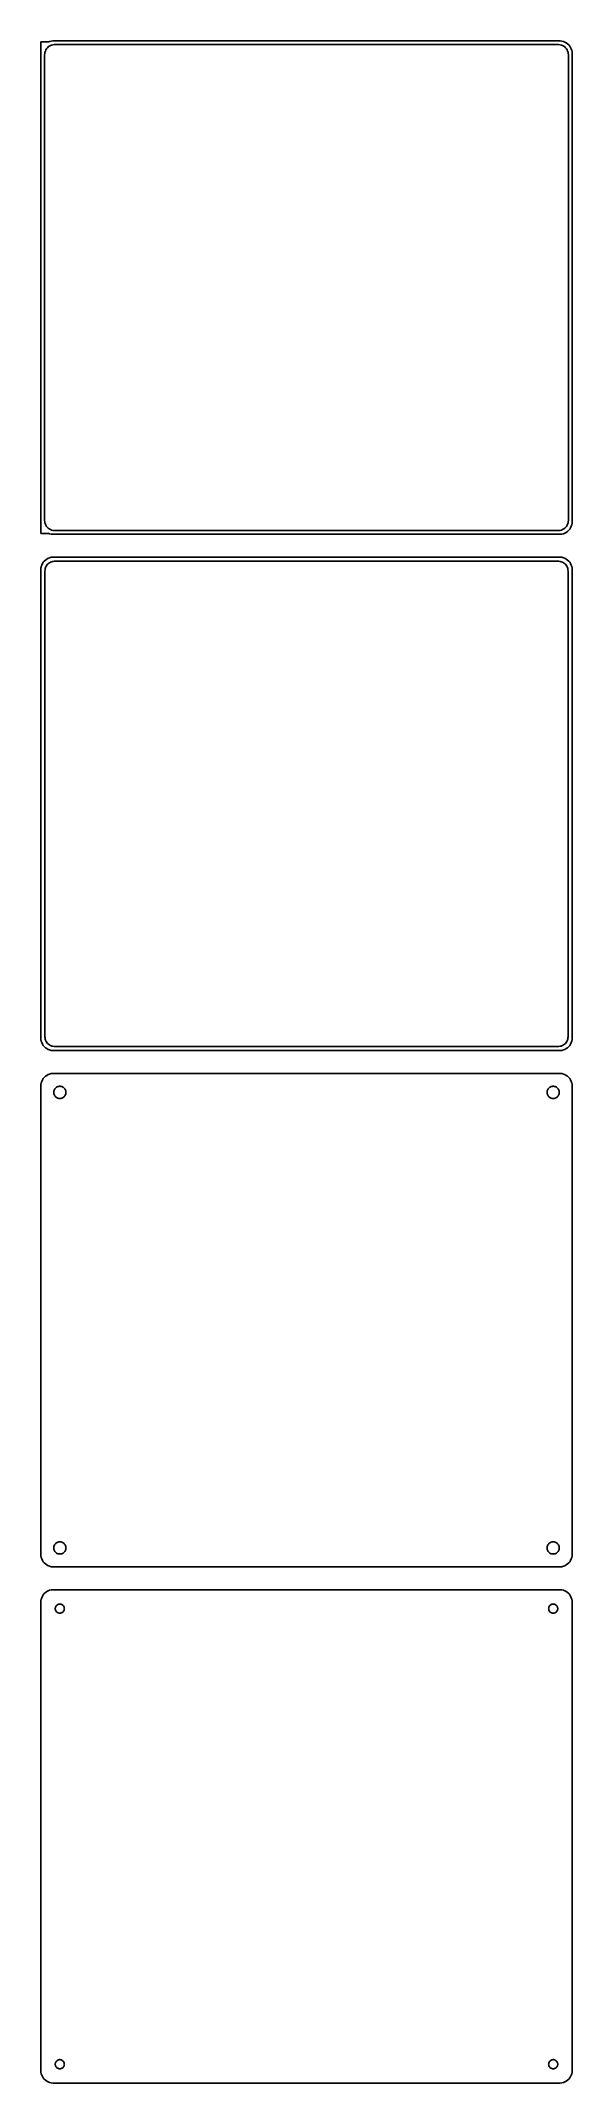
# Model space of a CAD drawing. Header units: metres. Extents: x -105 to 105, y 515 to 1321.
import ezdxf

# ---------------------------------------------------------------- set-up
doc = ezdxf.new("R2010")
doc.units = ezdxf.units.M

msp = doc.modelspace()

# ---------------------------------------------------------------- linework, layer by layer
for p, q in [((-102, 1321.11), (-105, 1321.11)), ((-105, 1321.11), (-105, 1126.89)), ((-103.5, 1316), (-103.468, 1316.5)), ((-103.5, 1132), (-103.5, 1316)), ((-103.468, 1316.5), (-103.374, 1316.99)), ((-103.374, 1316.99), (-103.219, 1317.47)), ((-103.219, 1317.47), (-103.005, 1317.93)), ((-103.005, 1317.93), (-102.736, 1318.35)), ((-102.736, 1318.35), (-102.416, 1318.74)), ((-102.416, 1318.74), (-102.05, 1319.08)), ((-102.05, 1319.08), (-101.643, 1319.38)), ((-101.545, 1321.26), (-102, 1321.08)), ((-102, 1321.08), (-102, 1321.11)), ((-101.643, 1319.38), (-101.203, 1319.62)), ((-100.937, 1321.41), (-101.545, 1321.26)), ((-101.203, 1319.62), (-100.736, 1319.8)), ((-100.314, 1321.49), (-100.937, 1321.41)), ((-100.736, 1319.8), (-100.25, 1319.93)), ((100.314, 1321.49), (-100.314, 1321.49)), ((-100.25, 1319.93), (-99.7512, 1319.99)), ((-99.7512, 1319.99), (99.7512, 1319.99)), ((99.7512, 1319.99), (100.25, 1319.93)), ((100.25, 1319.93), (100.736, 1319.8)), ((100.937, 1321.41), (100.314, 1321.49)), ((100.736, 1319.8), (101.203, 1319.62)), ((101.545, 1321.26), (100.937, 1321.41)), ((101.203, 1319.62), (101.643, 1319.38)), ((102.129, 1321.02), (101.545, 1321.26)), ((101.643, 1319.38), (102.05, 1319.08)), ((102.05, 1319.08), (102.416, 1318.74)), ((102.679, 1320.72), (102.129, 1321.02)), ((102.416, 1318.74), (102.736, 1318.35)), ((103.187, 1320.35), (102.679, 1320.72)), ((102.736, 1318.35), (103.005, 1317.93)), ((103.005, 1317.93), (103.219, 1317.47)), ((103.645, 1319.92), (103.187, 1320.35)), ((103.219, 1317.47), (103.374, 1316.99)), ((103.374, 1316.99), (103.468, 1316.5)), ((103.468, 1316.5), (103.5, 1316)), ((103.5, 1316), (103.5, 1132)), ((104.045, 1319.44), (103.645, 1319.92)), ((104.382, 1318.91), (104.045, 1319.44)), ((104.649, 1318.34), (104.382, 1318.91)), ((104.843, 1317.74), (104.649, 1318.34)), ((104.961, 1317.13), (104.843, 1317.74)), ((105, 1316.5), (104.961, 1317.13)), ((105, 1131.5), (105, 1316.5)), ((-103.468, 1131.5), (-103.5, 1132)), ((-103.374, 1131.01), (-103.468, 1131.5)), ((-103.219, 1130.53), (-103.374, 1131.01)), ((-103.005, 1130.07), (-103.219, 1130.53)), ((-102.736, 1129.65), (-103.005, 1130.07)), ((103.005, 1130.07), (102.736, 1129.65)), ((103.219, 1130.53), (103.005, 1130.07)), ((103.374, 1131.01), (103.219, 1130.53)), ((103.468, 1131.5), (103.374, 1131.01)), ((103.5, 1132), (103.468, 1131.5)), ((104.649, 1129.66), (104.843, 1130.26)), ((104.843, 1130.26), (104.961, 1130.87)), ((104.961, 1130.87), (105, 1131.5)), ((-105, 1126.89), (-102, 1126.89)), ((-102.416, 1129.26), (-102.736, 1129.65)), ((-102.05, 1128.92), (-102.416, 1129.26)), ((-101.643, 1128.62), (-102.05, 1128.92)), ((-102, 1126.89), (-102, 1126.92)), ((-102, 1126.92), (-101.545, 1126.74)), ((-101.203, 1128.38), (-101.643, 1128.62)), ((-101.545, 1126.74), (-100.937, 1126.59)), ((-100.736, 1128.2), (-101.203, 1128.38)), ((-100.937, 1126.59), (-100.314, 1126.51)), ((-100.25, 1128.07), (-100.736, 1128.2)), ((-100.314, 1126.51), (100.314, 1126.51)), ((-99.7512, 1128.01), (-100.25, 1128.07)), ((99.7512, 1128.01), (-99.7512, 1128.01)), ((100.25, 1128.07), (99.7512, 1128.01)), ((100.736, 1128.2), (100.25, 1128.07)), ((100.314, 1126.51), (100.937, 1126.59)), ((101.203, 1128.38), (100.736, 1128.2)), ((100.937, 1126.59), (101.545, 1126.74)), ((101.643, 1128.62), (101.203, 1128.38)), ((101.545, 1126.74), (102.129, 1126.98)), ((102.05, 1128.92), (101.643, 1128.62)), ((102.416, 1129.26), (102.05, 1128.92)), ((102.129, 1126.98), (102.679, 1127.28)), ((102.736, 1129.65), (102.416, 1129.26)), ((102.679, 1127.28), (103.187, 1127.65)), ((103.187, 1127.65), (103.645, 1128.08)), ((103.645, 1128.08), (104.045, 1128.56)), ((104.045, 1128.56), (104.382, 1129.09)), ((104.382, 1129.09), (104.649, 1129.66)), ((-104.843, 1113.74), (-104.9, 1113.44)), ((-104.649, 1114.34), (-104.843, 1113.74)), ((-104.382, 1114.91), (-104.649, 1114.34)), ((-104.045, 1115.44), (-104.382, 1114.91)), ((-103.645, 1115.92), (-104.045, 1115.44)), ((-103.187, 1116.35), (-103.645, 1115.92)), ((-102.679, 1116.72), (-103.187, 1116.35)), ((-103.101, 1113.43), (-102.894, 1113.87)), ((-102.894, 1113.87), (-102.633, 1114.28)), ((-102.129, 1117.02), (-102.679, 1116.72)), ((-102.633, 1114.28), (-102.323, 1114.65)), ((-102.323, 1114.65), (-101.969, 1114.98)), ((-101.545, 1117.26), (-102.129, 1117.02)), ((-101.969, 1114.98), (-101.575, 1115.27)), ((-101.575, 1115.27), (-101.149, 1115.5)), ((-100.937, 1117.41), (-101.545, 1117.26)), ((-101.149, 1115.5), (-100.697, 1115.68)), ((-100.314, 1117.49), (-100.937, 1117.41)), ((-100.697, 1115.68), (-100.226, 1115.8)), ((100.314, 1117.49), (-100.314, 1117.49)), ((-100.226, 1115.8), (-99.7432, 1115.86)), ((-99.7432, 1115.86), (99.7432, 1115.86)), ((99.7432, 1115.86), (100.226, 1115.8)), ((100.226, 1115.8), (100.697, 1115.68)), ((100.937, 1117.41), (100.314, 1117.49)), ((100.697, 1115.68), (101.149, 1115.5)), ((101.545, 1117.26), (100.937, 1117.41)), ((101.149, 1115.5), (101.575, 1115.27)), ((102.129, 1117.02), (101.545, 1117.26)), ((101.575, 1115.27), (101.969, 1114.98)), ((101.969, 1114.98), (102.323, 1114.65)), ((102.679, 1116.72), (102.129, 1117.02)), ((102.323, 1114.65), (102.633, 1114.28)), ((102.633, 1114.28), (102.894, 1113.87)), ((103.187, 1116.35), (102.679, 1116.72)), ((102.894, 1113.87), (103.101, 1113.43)), ((103.645, 1115.92), (103.187, 1116.35)), ((104.045, 1115.44), (103.645, 1115.92)), ((104.382, 1114.91), (104.045, 1115.44)), ((104.649, 1114.34), (104.382, 1114.91)), ((104.843, 1113.74), (104.649, 1114.34)), ((104.961, 1113.13), (104.843, 1113.74)), ((-104.9, 1113.44), (-105, 1113.44)), ((-105, 1113.44), (-105, 926.556)), ((-103.373, 1112), (-103.342, 1112.49)), ((-103.373, 928), (-103.373, 1112)), ((-103.342, 1112.49), (-103.251, 1112.96)), ((-103.251, 1112.96), (-103.101, 1113.43)), ((103.101, 1113.43), (103.251, 1112.96)), ((103.251, 1112.96), (103.342, 1112.49)), ((103.342, 1112.49), (103.373, 1112)), ((103.373, 1112), (103.373, 928)), ((105, 1112.5), (104.961, 1113.13)), ((105, 927.5), (105, 1112.5)), ((-105, 926.556), (-104.9, 926.556)), ((-104.9, 926.556), (-104.843, 926.257)), ((-104.843, 926.257), (-104.649, 925.659)), ((-104.649, 925.659), (-104.382, 925.091)), ((-104.382, 925.091), (-104.045, 924.561)), ((-104.045, 924.561), (-103.645, 924.077)), ((-103.645, 924.077), (-103.187, 923.647)), ((-103.342, 927.515), (-103.373, 928)), ((-103.251, 927.037), (-103.342, 927.515)), ((-103.101, 926.574), (-103.251, 927.037)), ((-103.187, 923.647), (-102.679, 923.278)), ((-102.894, 926.134), (-103.101, 926.574)), ((-102.633, 925.724), (-102.894, 926.134)), ((-102.679, 923.278), (-102.129, 922.976)), ((-102.323, 925.349), (-102.633, 925.724)), ((-101.969, 925.016), (-102.323, 925.349)), ((-102.129, 922.976), (-101.545, 922.745)), ((-101.575, 924.73), (-101.969, 925.016)), ((-101.149, 924.496), (-101.575, 924.73)), ((-101.545, 922.745), (-100.937, 922.589)), ((-100.697, 924.317), (-101.149, 924.496)), ((-100.937, 922.589), (-100.314, 922.51)), ((-100.226, 924.196), (-100.697, 924.317)), ((-100.314, 922.51), (100.314, 922.51)), ((-99.7432, 924.135), (-100.226, 924.196)), ((99.7432, 924.135), (-99.7432, 924.135)), ((100.226, 924.196), (99.7432, 924.135)), ((100.697, 924.317), (100.226, 924.196)), ((100.314, 922.51), (100.937, 922.589)), ((101.149, 924.496), (100.697, 924.317)), ((100.937, 922.589), (101.545, 922.745)), ((101.575, 924.73), (101.149, 924.496)), ((101.545, 922.745), (102.129, 922.976)), ((101.969, 925.016), (101.575, 924.73)), ((102.323, 925.349), (101.969, 925.016)), ((102.129, 922.976), (102.679, 923.278)), ((102.633, 925.724), (102.323, 925.349)), ((102.894, 926.134), (102.633, 925.724)), ((102.679, 923.278), (103.187, 923.647)), ((103.101, 926.574), (102.894, 926.134)), ((103.251, 927.037), (103.101, 926.574)), ((103.187, 923.647), (103.645, 924.077)), ((103.342, 927.515), (103.251, 927.037)), ((103.373, 928), (103.342, 927.515)), ((103.645, 924.077), (104.045, 924.561)), ((104.045, 924.561), (104.382, 925.091)), ((104.382, 925.091), (104.649, 925.659)), ((104.649, 925.659), (104.843, 926.257)), ((104.843, 926.257), (104.961, 926.873)), ((104.961, 926.873), (105, 927.5)), ((-103.645, 911.923), (-104.045, 911.439)), ((-103.187, 912.353), (-103.645, 911.923)), ((-102.679, 912.722), (-103.187, 912.353)), ((-102.129, 913.024), (-102.679, 912.722)), ((-101.545, 913.255), (-102.129, 913.024)), ((-100.937, 913.411), (-101.545, 913.255)), ((-100.314, 913.49), (-100.937, 913.411)), ((100.314, 913.49), (-100.314, 913.49)), ((100.937, 913.411), (100.314, 913.49)), ((101.545, 913.255), (100.937, 913.411)), ((102.129, 913.024), (101.545, 913.255)), ((102.679, 912.722), (102.129, 913.024)), ((103.187, 912.353), (102.679, 912.722)), ((103.645, 911.923), (103.187, 912.353)), ((104.045, 911.439), (103.645, 911.923)), ((-104.961, 909.127), (-105, 908.5)), ((-105, 908.5), (-105, 723.5)), ((-104.843, 909.743), (-104.961, 909.127)), ((-104.649, 910.341), (-104.843, 909.743)), ((-104.382, 910.909), (-104.649, 910.341)), ((-104.045, 911.439), (-104.382, 910.909)), ((-99.9, 906), (-99.8811, 906.301)), ((-99.8811, 905.699), (-99.9, 906)), ((-99.8811, 906.301), (-99.8246, 906.597)), ((-99.8246, 905.403), (-99.8811, 905.699)), ((-99.8246, 906.597), (-99.7315, 906.883)), ((-99.7315, 905.117), (-99.8246, 905.403)), ((-99.7315, 906.883), (-99.6031, 907.156)), ((-99.6031, 904.844), (-99.7315, 905.117)), ((-99.6031, 907.156), (-99.4416, 907.411)), ((-99.4416, 904.589), (-99.6031, 904.844)), ((-99.4416, 907.411), (-99.2495, 907.643)), ((-99.2495, 904.357), (-99.4416, 904.589)), ((-99.2495, 907.643), (-99.0298, 907.849)), ((-99.0298, 904.151), (-99.2495, 904.357)), ((-99.0298, 907.849), (-98.786, 908.026)), ((-98.786, 903.974), (-99.0298, 904.151)), ((-98.786, 908.026), (-98.5219, 908.172)), ((-98.5219, 903.828), (-98.786, 903.974)), ((-98.5219, 908.172), (-98.2416, 908.283)), ((-98.2416, 903.717), (-98.5219, 903.828)), ((-98.2416, 908.283), (-97.9497, 908.357)), ((-97.9497, 908.357), (-97.6507, 908.395)), ((-97.6507, 908.395), (-97.3493, 908.395)), ((-97.3493, 908.395), (-97.0503, 908.357)), ((-97.0503, 908.357), (-96.7584, 908.283)), ((-96.7584, 908.283), (-96.4781, 908.172)), ((-96.4781, 903.828), (-96.7584, 903.717)), ((-96.4781, 908.172), (-96.214, 908.026)), ((-96.214, 903.974), (-96.4781, 903.828)), ((-96.214, 908.026), (-95.9702, 907.849)), ((-95.9702, 904.151), (-96.214, 903.974)), ((-95.9702, 907.849), (-95.7505, 907.643)), ((-95.7505, 904.357), (-95.9702, 904.151)), ((-95.7505, 907.643), (-95.5583, 907.411)), ((-95.5583, 904.589), (-95.7505, 904.357)), ((-95.5583, 907.411), (-95.3969, 907.156)), ((-95.3969, 904.844), (-95.5583, 904.589)), ((-95.3969, 907.156), (-95.2685, 906.883)), ((-95.2685, 905.117), (-95.3969, 904.844)), ((-95.2685, 906.883), (-95.1754, 906.597)), ((-95.1754, 905.403), (-95.2685, 905.117)), ((-95.1754, 906.597), (-95.1189, 906.301)), ((-95.1189, 905.699), (-95.1754, 905.403)), ((-95.1189, 906.301), (-95.1, 906)), ((-95.1, 906), (-95.1189, 905.699)), ((95.1, 906), (95.1189, 906.301)), ((95.1189, 905.699), (95.1, 906)), ((95.1189, 906.301), (95.1754, 906.597)), ((95.1754, 905.403), (95.1189, 905.699)), ((95.1754, 906.597), (95.2685, 906.883)), ((95.2685, 905.117), (95.1754, 905.403)), ((95.2685, 906.883), (95.3969, 907.156)), ((95.3969, 904.844), (95.2685, 905.117)), ((95.3969, 907.156), (95.5583, 907.411)), ((95.5583, 904.589), (95.3969, 904.844)), ((95.5583, 907.411), (95.7505, 907.643)), ((95.7505, 904.357), (95.5583, 904.589)), ((95.7505, 907.643), (95.9702, 907.849)), ((95.9702, 904.151), (95.7505, 904.357)), ((95.9702, 907.849), (96.214, 908.026)), ((96.214, 903.974), (95.9702, 904.151)), ((96.214, 908.026), (96.4781, 908.172)), ((96.4781, 903.828), (96.214, 903.974)), ((96.4781, 908.172), (96.7584, 908.283)), ((96.7584, 903.717), (96.4781, 903.828)), ((96.7584, 908.283), (97.0503, 908.357)), ((97.0503, 908.357), (97.3493, 908.395)), ((97.3493, 908.395), (97.6507, 908.395)), ((97.6507, 908.395), (97.9497, 908.357)), ((97.9497, 908.357), (98.2416, 908.283)), ((98.2416, 908.283), (98.5219, 908.172)), ((98.5219, 903.828), (98.2416, 903.717)), ((98.5219, 908.172), (98.786, 908.026)), ((98.786, 903.974), (98.5219, 903.828)), ((98.786, 908.026), (99.0298, 907.849)), ((99.0298, 904.151), (98.786, 903.974)), ((99.0298, 907.849), (99.2495, 907.643)), ((99.2495, 904.357), (99.0298, 904.151)), ((99.2495, 907.643), (99.4416, 907.411)), ((99.4416, 904.589), (99.2495, 904.357)), ((99.4416, 907.411), (99.6031, 907.156)), ((99.6031, 904.844), (99.4416, 904.589)), ((99.6031, 907.156), (99.7315, 906.883)), ((99.7315, 905.117), (99.6031, 904.844)), ((99.7315, 906.883), (99.8246, 906.597)), ((99.8246, 905.403), (99.7315, 905.117)), ((99.8246, 906.597), (99.8811, 906.301)), ((99.8811, 905.699), (99.8246, 905.403)), ((99.8811, 906.301), (99.9, 906)), ((99.9, 906), (99.8811, 905.699)), ((104.382, 910.909), (104.045, 911.439)), ((104.649, 910.341), (104.382, 910.909)), ((104.843, 909.743), (104.649, 910.341)), ((104.961, 909.127), (104.843, 909.743)), ((105, 908.5), (104.961, 909.127)), ((105, 723.5), (105, 908.5)), ((-97.9497, 903.643), (-98.2416, 903.717)), ((-97.6507, 903.605), (-97.9497, 903.643)), ((-97.3493, 903.605), (-97.6507, 903.605)), ((-97.0503, 903.643), (-97.3493, 903.605)), ((-96.7584, 903.717), (-97.0503, 903.643)), ((97.0503, 903.643), (96.7584, 903.717)), ((97.3493, 903.605), (97.0503, 903.643)), ((97.6507, 903.605), (97.3493, 903.605)), ((97.9497, 903.643), (97.6507, 903.605)), ((98.2416, 903.717), (97.9497, 903.643)), ((-99.9, 726), (-99.8811, 726.301)), ((-99.8811, 726.301), (-99.8246, 726.597)), ((-99.8246, 726.597), (-99.7315, 726.883)), ((-99.7315, 726.883), (-99.6031, 727.156)), ((-99.6031, 727.156), (-99.4416, 727.411)), ((-99.4416, 727.411), (-99.2495, 727.643)), ((-99.2495, 727.643), (-99.0298, 727.849)), ((-99.0298, 727.849), (-98.786, 728.026)), ((-98.786, 728.026), (-98.5219, 728.172)), ((-98.5219, 728.172), (-98.2416, 728.283)), ((-98.2416, 728.283), (-97.9497, 728.357)), ((-97.9497, 728.357), (-97.6507, 728.395)), ((-97.6507, 728.395), (-97.3493, 728.395)), ((-97.3493, 728.395), (-97.0503, 728.357)), ((-97.0503, 728.357), (-96.7584, 728.283)), ((-96.7584, 728.283), (-96.4781, 728.172)), ((-96.4781, 728.172), (-96.214, 728.026)), ((-96.214, 728.026), (-95.9702, 727.849)), ((-95.9702, 727.849), (-95.7505, 727.643)), ((-95.7505, 727.643), (-95.5583, 727.411)), ((-95.5583, 727.411), (-95.3969, 727.156)), ((-95.3969, 727.156), (-95.2685, 726.883)), ((-95.2685, 726.883), (-95.1754, 726.597)), ((-95.1754, 726.597), (-95.1189, 726.301)), ((-95.1189, 726.301), (-95.1, 726)), ((95.1, 726), (95.1189, 726.301)), ((95.1189, 726.301), (95.1754, 726.597)), ((95.1754, 726.597), (95.2685, 726.883)), ((95.2685, 726.883), (95.3969, 727.156)), ((95.3969, 727.156), (95.5583, 727.411)), ((95.5583, 727.411), (95.7505, 727.643)), ((95.7505, 727.643), (95.9702, 727.849)), ((95.9702, 727.849), (96.214, 728.026)), ((96.214, 728.026), (96.4781, 728.172)), ((96.4781, 728.172), (96.7584, 728.283)), ((96.7584, 728.283), (97.0503, 728.357)), ((97.0503, 728.357), (97.3493, 728.395)), ((97.3493, 728.395), (97.6507, 728.395)), ((97.6507, 728.395), (97.9497, 728.357)), ((97.9497, 728.357), (98.2416, 728.283)), ((98.2416, 728.283), (98.5219, 728.172)), ((98.5219, 728.172), (98.786, 728.026)), ((98.786, 728.026), (99.0298, 727.849)), ((99.0298, 727.849), (99.2495, 727.643)), ((99.2495, 727.643), (99.4416, 727.411)), ((99.4416, 727.411), (99.6031, 727.156)), ((99.6031, 727.156), (99.7315, 726.883)), ((99.7315, 726.883), (99.8246, 726.597)), ((99.8246, 726.597), (99.8811, 726.301)), ((99.8811, 726.301), (99.9, 726)), ((-105, 723.5), (-104.961, 722.873)), ((-104.961, 722.873), (-104.843, 722.257)), ((-104.843, 722.257), (-104.649, 721.659)), ((-104.649, 721.659), (-104.382, 721.091)), ((-104.382, 721.091), (-104.045, 720.561)), ((-104.045, 720.561), (-103.645, 720.077)), ((-103.645, 720.077), (-103.187, 719.647)), ((-103.187, 719.647), (-102.679, 719.278)), ((-102.679, 719.278), (-102.129, 718.976)), ((-102.129, 718.976), (-101.545, 718.745)), ((-101.545, 718.745), (-100.937, 718.589)), ((-100.937, 718.589), (-100.314, 718.51)), ((-100.314, 718.51), (100.314, 718.51)), ((-99.8811, 725.699), (-99.9, 726)), ((-99.8246, 725.403), (-99.8811, 725.699)), ((-99.7315, 725.117), (-99.8246, 725.403)), ((-99.6031, 724.844), (-99.7315, 725.117)), ((-99.4416, 724.589), (-99.6031, 724.844)), ((-99.2495, 724.357), (-99.4416, 724.589)), ((-99.0298, 724.151), (-99.2495, 724.357)), ((-98.786, 723.974), (-99.0298, 724.151)), ((-98.5219, 723.828), (-98.786, 723.974)), ((-98.2416, 723.717), (-98.5219, 723.828)), ((-97.9497, 723.643), (-98.2416, 723.717)), ((-97.6507, 723.605), (-97.9497, 723.643)), ((-97.3493, 723.605), (-97.6507, 723.605)), ((-97.0503, 723.643), (-97.3493, 723.605)), ((-96.7584, 723.717), (-97.0503, 723.643)), ((-96.4781, 723.828), (-96.7584, 723.717)), ((-96.214, 723.974), (-96.4781, 723.828)), ((-95.9702, 724.151), (-96.214, 723.974)), ((-95.7505, 724.357), (-95.9702, 724.151)), ((-95.5583, 724.589), (-95.7505, 724.357)), ((-95.3969, 724.844), (-95.5583, 724.589)), ((-95.2685, 725.117), (-95.3969, 724.844)), ((-95.1754, 725.403), (-95.2685, 725.117)), ((-95.1189, 725.699), (-95.1754, 725.403)), ((-95.1, 726), (-95.1189, 725.699)), ((95.1189, 725.699), (95.1, 726)), ((95.1754, 725.403), (95.1189, 725.699)), ((95.2685, 725.117), (95.1754, 725.403)), ((95.3969, 724.844), (95.2685, 725.117)), ((95.5583, 724.589), (95.3969, 724.844)), ((95.7505, 724.357), (95.5583, 724.589)), ((95.9702, 724.151), (95.7505, 724.357)), ((96.214, 723.974), (95.9702, 724.151)), ((96.4781, 723.828), (96.214, 723.974)), ((96.7584, 723.717), (96.4781, 723.828)), ((97.0503, 723.643), (96.7584, 723.717)), ((97.3493, 723.605), (97.0503, 723.643)), ((97.6507, 723.605), (97.3493, 723.605)), ((97.9497, 723.643), (97.6507, 723.605)), ((98.2416, 723.717), (97.9497, 723.643)), ((98.5219, 723.828), (98.2416, 723.717)), ((98.786, 723.974), (98.5219, 723.828)), ((99.0298, 724.151), (98.786, 723.974)), ((99.2495, 724.357), (99.0298, 724.151)), ((99.4416, 724.589), (99.2495, 724.357)), ((99.6031, 724.844), (99.4416, 724.589)), ((99.7315, 725.117), (99.6031, 724.844)), ((99.8246, 725.403), (99.7315, 725.117)), ((99.8811, 725.699), (99.8246, 725.403)), ((99.9, 726), (99.8811, 725.699)), ((100.314, 718.51), (100.937, 718.589)), ((100.937, 718.589), (101.545, 718.745)), ((101.545, 718.745), (102.129, 718.976)), ((102.129, 718.976), (102.679, 719.278)), ((102.679, 719.278), (103.187, 719.647)), ((103.187, 719.647), (103.645, 720.077)), ((103.645, 720.077), (104.045, 720.561)), ((104.045, 720.561), (104.382, 721.091)), ((104.382, 721.091), (104.649, 721.659)), ((104.649, 721.659), (104.843, 722.257)), ((104.843, 722.257), (104.961, 722.873)), ((104.961, 722.873), (105, 723.5)), ((-104.961, 705.127), (-105, 704.5)), ((-105, 704.5), (-105, 519.5)), ((-104.843, 705.743), (-104.961, 705.127)), ((-104.649, 706.341), (-104.843, 705.743)), ((-104.382, 706.909), (-104.649, 706.341)), ((-104.045, 707.439), (-104.382, 706.909)), ((-103.645, 707.923), (-104.045, 707.439)), ((-103.187, 708.353), (-103.645, 707.923)), ((-102.679, 708.722), (-103.187, 708.353)), ((-102.129, 709.024), (-102.679, 708.722)), ((-101.545, 709.255), (-102.129, 709.024)), ((-100.937, 709.411), (-101.545, 709.255)), ((-100.314, 709.49), (-100.937, 709.411)), ((100.314, 709.49), (-100.314, 709.49)), ((-99.3, 702), (-99.2858, 702.226)), ((-99.2858, 702.226), (-99.2434, 702.448)), ((-99.2434, 702.448), (-99.1736, 702.663)), ((-99.1736, 702.663), (-99.0773, 702.867)), ((-99.0773, 702.867), (-98.9562, 703.058)), ((-98.9562, 703.058), (-98.8121, 703.232)), ((-98.8121, 703.232), (-98.6474, 703.387)), ((-98.6474, 703.387), (-98.4645, 703.52)), ((-98.4645, 703.52), (-98.2664, 703.629)), ((-98.2664, 703.629), (-98.0562, 703.712)), ((-98.0562, 703.712), (-97.8373, 703.768)), ((-97.8373, 703.768), (-97.613, 703.796)), ((-97.613, 703.796), (-97.387, 703.796)), ((-97.387, 703.796), (-97.1627, 703.768)), ((-97.1627, 703.768), (-96.9438, 703.712)), ((-96.9438, 703.712), (-96.7336, 703.629)), ((-96.7336, 703.629), (-96.5355, 703.52)), ((-96.5355, 703.52), (-96.3526, 703.387)), ((-96.3526, 703.387), (-96.1879, 703.232)), ((-96.1879, 703.232), (-96.0438, 703.058)), ((-96.0438, 703.058), (-95.9226, 702.867)), ((-95.9226, 702.867), (-95.8264, 702.663)), ((-95.8264, 702.663), (-95.7565, 702.448)), ((-95.7565, 702.448), (-95.7142, 702.226)), ((-95.7142, 702.226), (-95.7, 702)), ((95.7, 702), (95.7142, 702.226)), ((95.7142, 702.226), (95.7565, 702.448)), ((95.7565, 702.448), (95.8264, 702.663)), ((95.8264, 702.663), (95.9226, 702.867)), ((95.9226, 702.867), (96.0438, 703.058)), ((96.0438, 703.058), (96.1879, 703.232)), ((96.1879, 703.232), (96.3526, 703.387)), ((96.3526, 703.387), (96.5355, 703.52)), ((96.5355, 703.52), (96.7336, 703.629)), ((96.7336, 703.629), (96.9438, 703.712)), ((96.9438, 703.712), (97.1627, 703.768)), ((97.1627, 703.768), (97.387, 703.796)), ((97.387, 703.796), (97.613, 703.796)), ((97.613, 703.796), (97.8373, 703.768)), ((97.8373, 703.768), (98.0562, 703.712)), ((98.0562, 703.712), (98.2664, 703.629)), ((98.2664, 703.629), (98.4645, 703.52)), ((98.4645, 703.52), (98.6474, 703.387)), ((98.6474, 703.387), (98.8121, 703.232)), ((98.8121, 703.232), (98.9562, 703.058)), ((98.9562, 703.058), (99.0773, 702.867)), ((99.0773, 702.867), (99.1736, 702.663)), ((99.1736, 702.663), (99.2434, 702.448)), ((99.2434, 702.448), (99.2858, 702.226)), ((99.2858, 702.226), (99.3, 702)), ((100.937, 709.411), (100.314, 709.49)), ((101.545, 709.255), (100.937, 709.411)), ((102.129, 709.024), (101.545, 709.255)), ((102.679, 708.722), (102.129, 709.024)), ((103.187, 708.353), (102.679, 708.722)), ((103.645, 707.923), (103.187, 708.353)), ((104.045, 707.439), (103.645, 707.923)), ((104.382, 706.909), (104.045, 707.439)), ((104.649, 706.341), (104.382, 706.909)), ((104.843, 705.743), (104.649, 706.341)), ((104.961, 705.127), (104.843, 705.743)), ((105, 704.5), (104.961, 705.127)), ((105, 519.5), (105, 704.5)), ((-99.2858, 701.774), (-99.3, 702)), ((-99.2434, 701.552), (-99.2858, 701.774)), ((-99.1736, 701.337), (-99.2434, 701.552)), ((-99.0773, 701.133), (-99.1736, 701.337)), ((-98.9562, 700.942), (-99.0773, 701.133)), ((-98.8121, 700.768), (-98.9562, 700.942)), ((-98.6474, 700.613), (-98.8121, 700.768)), ((-98.4645, 700.48), (-98.6474, 700.613)), ((-98.2664, 700.371), (-98.4645, 700.48)), ((-98.0562, 700.288), (-98.2664, 700.371)), ((-97.8373, 700.232), (-98.0562, 700.288)), ((-97.613, 700.204), (-97.8373, 700.232)), ((-97.387, 700.204), (-97.613, 700.204)), ((-97.1627, 700.232), (-97.387, 700.204)), ((-96.9438, 700.288), (-97.1627, 700.232)), ((-96.7336, 700.371), (-96.9438, 700.288)), ((-96.5355, 700.48), (-96.7336, 700.371)), ((-96.3526, 700.613), (-96.5355, 700.48)), ((-96.1879, 700.768), (-96.3526, 700.613)), ((-96.0438, 700.942), (-96.1879, 700.768)), ((-95.9226, 701.133), (-96.0438, 700.942)), ((-95.8264, 701.337), (-95.9226, 701.133)), ((-95.7565, 701.552), (-95.8264, 701.337)), ((-95.7142, 701.774), (-95.7565, 701.552)), ((-95.7, 702), (-95.7142, 701.774)), ((95.7142, 701.774), (95.7, 702)), ((95.7565, 701.552), (95.7142, 701.774)), ((95.8264, 701.337), (95.7565, 701.552)), ((95.9226, 701.133), (95.8264, 701.337)), ((96.0438, 700.942), (95.9226, 701.133)), ((96.1879, 700.768), (96.0438, 700.942)), ((96.3526, 700.613), (96.1879, 700.768)), ((96.5355, 700.48), (96.3526, 700.613)), ((96.7336, 700.371), (96.5355, 700.48)), ((96.9438, 700.288), (96.7336, 700.371)), ((97.1627, 700.232), (96.9438, 700.288)), ((97.387, 700.204), (97.1627, 700.232)), ((97.613, 700.204), (97.387, 700.204)), ((97.8373, 700.232), (97.613, 700.204)), ((98.0562, 700.288), (97.8373, 700.232)), ((98.2664, 700.371), (98.0562, 700.288)), ((98.4645, 700.48), (98.2664, 700.371)), ((98.6474, 700.613), (98.4645, 700.48)), ((98.8121, 700.768), (98.6474, 700.613)), ((98.9562, 700.942), (98.8121, 700.768)), ((99.0773, 701.133), (98.9562, 700.942)), ((99.1736, 701.337), (99.0773, 701.133)), ((99.2434, 701.552), (99.1736, 701.337)), ((99.2858, 701.774), (99.2434, 701.552)), ((99.3, 702), (99.2858, 701.774)), ((-105, 519.5), (-104.961, 518.873)), ((-104.961, 518.873), (-104.843, 518.257)), ((-104.843, 518.257), (-104.649, 517.659)), ((-104.649, 517.659), (-104.382, 517.091)), ((-104.382, 517.091), (-104.045, 516.561)), ((-104.045, 516.561), (-103.645, 516.077)), ((-99.3, 522), (-99.2858, 522.226)), ((-99.2858, 521.774), (-99.3, 522)), ((-99.2858, 522.226), (-99.2434, 522.448)), ((-99.2434, 521.552), (-99.2858, 521.774)), ((-99.2434, 522.448), (-99.1736, 522.663)), ((-99.1736, 521.337), (-99.2434, 521.552)), ((-99.1736, 522.663), (-99.0773, 522.867)), ((-99.0773, 521.133), (-99.1736, 521.337)), ((-99.0773, 522.867), (-98.9562, 523.058)), ((-98.9562, 520.942), (-99.0773, 521.133)), ((-98.9562, 523.058), (-98.8121, 523.232)), ((-98.8121, 520.768), (-98.9562, 520.942)), ((-98.8121, 523.232), (-98.6474, 523.387)), ((-98.6474, 520.613), (-98.8121, 520.768)), ((-98.6474, 523.387), (-98.4645, 523.52)), ((-98.4645, 520.48), (-98.6474, 520.613)), ((-98.4645, 523.52), (-98.2664, 523.629)), ((-98.2664, 520.371), (-98.4645, 520.48)), ((-98.2664, 523.629), (-98.0562, 523.712)), ((-98.0562, 520.288), (-98.2664, 520.371)), ((-98.0562, 523.712), (-97.8373, 523.768)), ((-97.8373, 520.232), (-98.0562, 520.288)), ((-97.8373, 523.768), (-97.613, 523.796)), ((-97.613, 520.204), (-97.8373, 520.232)), ((-97.613, 523.796), (-97.387, 523.796)), ((-97.387, 520.204), (-97.613, 520.204)), ((-97.387, 523.796), (-97.1627, 523.768)), ((-97.1627, 520.232), (-97.387, 520.204)), ((-97.1627, 523.768), (-96.9438, 523.712)), ((-96.9438, 520.288), (-97.1627, 520.232)), ((-96.9438, 523.712), (-96.7336, 523.629)), ((-96.7336, 520.371), (-96.9438, 520.288)), ((-96.7336, 523.629), (-96.5355, 523.52)), ((-96.5355, 520.48), (-96.7336, 520.371)), ((-96.5355, 523.52), (-96.3526, 523.387)), ((-96.3526, 520.613), (-96.5355, 520.48)), ((-96.3526, 523.387), (-96.1879, 523.232)), ((-96.1879, 520.768), (-96.3526, 520.613)), ((-96.1879, 523.232), (-96.0438, 523.058)), ((-96.0438, 520.942), (-96.1879, 520.768)), ((-96.0438, 523.058), (-95.9226, 522.867)), ((-95.9226, 521.133), (-96.0438, 520.942)), ((-95.9226, 522.867), (-95.8264, 522.663)), ((-95.8264, 521.337), (-95.9226, 521.133)), ((-95.8264, 522.663), (-95.7565, 522.448)), ((-95.7565, 521.552), (-95.8264, 521.337)), ((-95.7565, 522.448), (-95.7142, 522.226)), ((-95.7142, 521.774), (-95.7565, 521.552)), ((-95.7142, 522.226), (-95.7, 522)), ((-95.7, 522), (-95.7142, 521.774)), ((95.7, 522), (95.7142, 522.226)), ((95.7142, 521.774), (95.7, 522)), ((95.7142, 522.226), (95.7565, 522.448)), ((95.7565, 521.552), (95.7142, 521.774)), ((95.7565, 522.448), (95.8264, 522.663)), ((95.8264, 521.337), (95.7565, 521.552)), ((95.8264, 522.663), (95.9226, 522.867)), ((95.9226, 521.133), (95.8264, 521.337)), ((95.9226, 522.867), (96.0438, 523.058)), ((96.0438, 520.942), (95.9226, 521.133)), ((96.0438, 523.058), (96.1879, 523.232)), ((96.1879, 520.768), (96.0438, 520.942)), ((96.1879, 523.232), (96.3526, 523.387)), ((96.3526, 520.613), (96.1879, 520.768)), ((96.3526, 523.387), (96.5355, 523.52)), ((96.5355, 520.48), (96.3526, 520.613)), ((96.5355, 523.52), (96.7336, 523.629)), ((96.7336, 520.371), (96.5355, 520.48)), ((96.7336, 523.629), (96.9438, 523.712)), ((96.9438, 520.288), (96.7336, 520.371)), ((96.9438, 523.712), (97.1627, 523.768)), ((97.1627, 520.232), (96.9438, 520.288)), ((97.1627, 523.768), (97.387, 523.796)), ((97.387, 520.204), (97.1627, 520.232)), ((97.387, 523.796), (97.613, 523.796)), ((97.613, 520.204), (97.387, 520.204)), ((97.613, 523.796), (97.8373, 523.768)), ((97.8373, 520.232), (97.613, 520.204)), ((97.8373, 523.768), (98.0562, 523.712)), ((98.0562, 520.288), (97.8373, 520.232)), ((98.0562, 523.712), (98.2664, 523.629)), ((98.2664, 520.371), (98.0562, 520.288)), ((98.2664, 523.629), (98.4645, 523.52)), ((98.4645, 520.48), (98.2664, 520.371)), ((98.4645, 523.52), (98.6474, 523.387)), ((98.6474, 520.613), (98.4645, 520.48)), ((98.6474, 523.387), (98.8121, 523.232)), ((98.8121, 520.768), (98.6474, 520.613)), ((98.8121, 523.232), (98.9562, 523.058)), ((98.9562, 520.942), (98.8121, 520.768)), ((98.9562, 523.058), (99.0773, 522.867)), ((99.0773, 521.133), (98.9562, 520.942)), ((99.0773, 522.867), (99.1736, 522.663)), ((99.1736, 521.337), (99.0773, 521.133)), ((99.1736, 522.663), (99.2434, 522.448)), ((99.2434, 521.552), (99.1736, 521.337)), ((99.2434, 522.448), (99.2858, 522.226)), ((99.2858, 521.774), (99.2434, 521.552)), ((99.2858, 522.226), (99.3, 522)), ((99.3, 522), (99.2858, 521.774)), ((103.645, 516.077), (104.045, 516.561)), ((104.045, 516.561), (104.382, 517.091)), ((104.382, 517.091), (104.649, 517.659)), ((104.649, 517.659), (104.843, 518.257)), ((104.843, 518.257), (104.961, 518.873)), ((104.961, 518.873), (105, 519.5)), ((-103.645, 516.077), (-103.187, 515.647)), ((-103.187, 515.647), (-102.679, 515.278)), ((-102.679, 515.278), (-102.129, 514.976)), ((-102.129, 514.976), (-101.545, 514.745)), ((-101.545, 514.745), (-100.937, 514.589)), ((-100.937, 514.589), (-100.314, 514.51)), ((-100.314, 514.51), (100.314, 514.51)), ((100.314, 514.51), (100.937, 514.589)), ((100.937, 514.589), (101.545, 514.745)), ((101.545, 514.745), (102.129, 514.976)), ((102.129, 514.976), (102.679, 515.278)), ((102.679, 515.278), (103.187, 515.647)), ((103.187, 515.647), (103.645, 516.077))]:
    msp.add_line(p, q)

doc.saveas('drawing.dxf')
